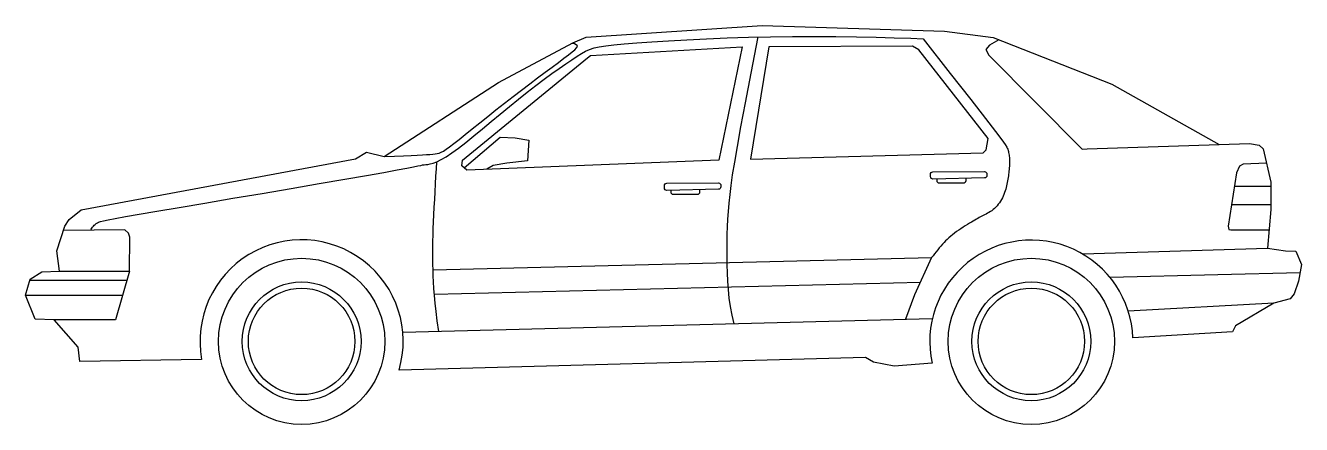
# Model space of a CAD drawing. Header units: millimetres. Extents: x -1011 to 3661, y 0 to 1461.
import ezdxf

# ---------------------------------------------------------------- set-up
doc = ezdxf.new("R2010")
doc.units = ezdxf.units.MM
doc.header["$MEASUREMENT"] = 0

# ---------------------------------------------------------------- blocks, each defined once
blk = doc.blocks.new('SYMBOL_Car_6')
for points in [[(-366.2, 238.6), (-812, 230.2), (-818.5, 283.8), (-906.4, 383.1), (-975.5, 385.4), (-1011.1, 473.9), (-993.7, 532), (-951.4, 558.9), (-886.9, 561.1), (-896.3, 636.7), (-867.3, 726.1), (-851.8, 750.3), (-807.6, 786.3), (197.6, 972.7), (237.2, 997), (301.8, 982.2), (721.3, 1253.1), (992.5, 1398.2), (1041.4, 1418.6), (1686.6, 1461.5), (2354.2, 1441.2), (2532.2, 1417.8), (2966.4, 1246.1), (3359.9, 1025.2), (3470.8, 1028.8), (3506.2, 1023.1), (3521.4, 1009.6), (3548.6, 887.8), (3549, 787.4), (3536.5, 645.3), (3603, 636.4), (3640.8, 634.6), (3661.2, 585.8), (3650.4, 525.1), (3634.9, 478.8), (3619.3, 460.4), (3559.4, 444.6), (3419.6, 361.9), (3408.6, 339.7), (3043.8, 317.1, 1.09298), (2308.5, 224.1), (2169.6, 214.2), (2093.5, 227.7), (2064.8, 245.9), (356.7, 198.7, 1.265187)], [(2311.4, 925.4), (2500.8, 926.2, -0.419515), (2509.6, 917.2), (2509.6, 911.8, -0.403456), (2501, 903.2), (2311.7, 898.9, -0.417927), (2302.7, 907.6), (2302.6, 916.5, -0.416013)], [(1337, 883.9), (1526.4, 884.6, -0.419515), (1535.2, 875.7), (1535.1, 870.3, -0.403456), (1526.5, 861.6), (1337.3, 857.3, -0.417927), (1328.3, 866), (1328.2, 875, -0.416013)]]:
    blk.add_lwpolyline(points, format="xyb", close=True)
for points in [[(-772.4, 711.9), (-770.5, 715.7), (-768.2, 719.4), (-765.5, 723.1), (-762.5, 726.6), (-759.1, 729.9), (-755.6, 733.1), (-751.8, 736), (-747.9, 738.6), (-743.5, 740.9), (-737, 743.3), (-726, 746.2), (-708.6, 749.9), (-682.4, 754.9), (-645.4, 761.5), (-595.4, 770.2), (-530.3, 781.3), (-449, 795.1), (-354.7, 811.1), (-251.9, 828.5), (-144.9, 846.6), (-38.1, 864.8), (64.2, 882.2), (157.6, 898.3), (237.6, 912.3), (301.2, 923.6), (349.4, 932.4), (384.7, 939), (409.3, 943.9), (425.7, 947.2), (436, 949.3), (442.8, 950.6), (448.3, 951.3), (454.5, 951.9), (462, 952.8), (471.1, 954.6), (482.1, 957.7), (495.2, 962.7), (510.8, 970.2), (529.1, 980.6), (550.3, 994.5), (574.6, 1012.2), (601.7, 1033.2), (631, 1056.9), (662, 1082.6), (694.4, 1109.7), (727.5, 1137.3), (760.8, 1165), (794, 1192), (826.4, 1217.7), (857.8, 1241.9), (888, 1264.5), (916.5, 1285.4), (943.1, 1304.4), (967.5, 1321.4), (989.5, 1336.3), (1008.6, 1348.9), (1024.9, 1359.3), (1039.7, 1367.6), (1054.5, 1374.2), (1070.7, 1379.5), (1090, 1383.8), (1113.8, 1387.4), (1143.8, 1390.8), (1181.3, 1394.1), (1227.5, 1397.8), (1281.8, 1401.7), (1343.1, 1405.6), (1410.2, 1409.5), (1482.3, 1413.1), (1558.1, 1416.2), (1636.6, 1418.8), (1716.8, 1420.6), (1797.5, 1421.6), (1877.7, 1421.8), (1956.1, 1421.3), (2031.8, 1420.2), (2103.4, 1418.7), (2170, 1416.8), (2230.4, 1414.7), (2275.9, 1412.7)], [(1583.7, 369.1), (1576.2, 400.4), (1570.4, 431.9), (1566, 463.3), (1562.8, 494.4), (1560.6, 525.3), (1559.2, 555.6), (1558.5, 585.2), (1558.1, 614.1), (1557.9, 642.2), (1558, 669.7), (1558.5, 696.9), (1559.4, 724.3), (1560.7, 752.1), (1562.7, 780.8), (1565.2, 810.6), (1568.6, 842), (1572.8, 875.6), (1578.3, 914.1), (1585.8, 960.7), (1595.8, 1018.2), (1608.8, 1089.8), (1625.3, 1178.5), (1646, 1287.5), (1671.4, 1419.6)], [(2275.9, 1412.7), (2375.2, 1286.2), (2450.2, 1190.4), (2504.3, 1120.7), (2541.2, 1072.8), (2564.1, 1042.4), (2576.6, 1025.1), (2582.1, 1016.4), (2584, 1011.9), (2585.4, 1008.1), (2586.7, 1004.2), (2587.9, 1000.1), (2588.9, 995.9), (2589.9, 991.5), (2590.7, 987), (2591.4, 982.4), (2591.9, 977.6), (2592.3, 972.6), (2592.4, 967.5), (2592.5, 962.2), (2592.3, 956.8), (2592.1, 951.3), (2591.8, 945.7), (2591.3, 940), (2590.8, 934.2), (2590.2, 928.4), (2589.6, 922.4), (2588.9, 916.4), (2588.1, 910.4), (2587.2, 904.4), (2586.2, 898.3), (2585.2, 892.2), (2584, 886.1), (2582.8, 879.9), (2581.4, 873.8), (2579.9, 867.7), (2578.1, 861.6), (2576.2, 855.4), (2574, 849.2), (2571.6, 843), (2568.9, 836.8), (2565.9, 830.5), (2562.6, 824.3), (2558.9, 818.2), (2555.1, 812.2), (2551, 806.5), (2546.6, 801), (2542, 795.9), (2537.2, 791.2), (2532.3, 787), (2527.2, 783.2), (2522, 779.8), (2516.7, 776.6), (2511.4, 773.7), (2506.2, 770.9), (2501, 768.3), (2495.9, 765.8), (2491, 763.2), (2486.1, 760.6), (2481.2, 757.9), (2476.2, 755.1), (2470.9, 752.1), (2465.3, 748.8), (2459.3, 745.3), (2452.8, 741.4), (2445.7, 737.1), (2438.2, 732.6), (2430.3, 727.7), (2422.3, 722.6), (2414.1, 717.3), (2406, 711.9), (2398.1, 706.4), (2383.5, 695.3)], [(2552.9, 1409.6), (2518.6, 1389.1), (2505.7, 1373.4), (2516.8, 1353.2), (2858.7, 1008.8), (2875.9, 1009.4), (3359.9, 1025.2)], [(301.8, 982.2), (340.5, 983.2), (373.3, 984.2), (400.8, 985.2), (423.6, 986.3), (442.3, 987.4), (457.6, 988.4), (470, 989.3), (480.1, 990.2), (488.5, 991), (496, 992.2), (503.1, 994), (510.6, 997.1), (519.1, 1001.7), (529.3, 1008.3), (541.9, 1017.4), (557.6, 1029.4), (576.9, 1044.5), (599.4, 1062.5), (624.6, 1082.7), (652.1, 1104.8), (681.3, 1128.2), (711.7, 1152.4), (742.8, 1177), (774, 1201.4), (805, 1225.1), (835.2, 1248.1), (864.3, 1269.9), (891.8, 1290.3), (917.3, 1309.2), (940.3, 1326.3), (960.5, 1341.4), (977.5, 1354.2), (990.9, 1364.7), (1000.6, 1373), (1006.9, 1379.5), (1009.8, 1384.5), (1009.3, 1388.3), (1005.6, 1391.3), (998.8, 1393.9), (988.9, 1396.2)], [(594.6, 940.6), (726.6, 1052.3), (782, 1050.6), (831.6, 1041.6), (827.3, 966), (751.7, 957.2), (701.5, 948.9), (678, 934.8)], [(502.2, 341.1), (496.9, 379.2), (492.5, 413.6), (489.1, 444.6), (486.4, 472.7), (484.5, 498.4), (483.1, 522.2), (482.1, 544.5), (481.4, 565.9), (480.9, 586.9), (480.6, 607.6), (480.5, 628.3), (480.6, 649.4), (481, 671), (481.5, 693.4), (482.2, 717), (483.2, 741.8), (484.3, 768.2), (485.7, 795.8), (487.2, 824.1), (488.8, 852.8), (490.4, 881.4), (492, 909.5), (493.7, 936.8), (495.2, 962.7)], [(3533.1, 957.3), (3448, 953.3), (3434.3, 946), (3423.3, 921.9), (3392.8, 726.2), (3395.4, 714.5), (3402, 712.5), (3542.4, 712.5)], [(3415.8, 873.5), (3548.7, 873.5)], [(3403.4, 805.3), (3548.9, 805.3)], [(-630.7, 561.1), (-629.2, 686.6), (-633.9, 700.3), (-646.9, 713.3), (-872.3, 710.8)], [(2383.5, 695.3), (2376.7, 689.7), (2370.3, 684), (2364.1, 678.2), (2358.2, 672.3), (2352.3, 666.3), (2346.6, 660.1), (2340.8, 653.6), (2335, 646.9), (2329.1, 640), (2323.3, 632.9), (2317.6, 625.7), (2312, 618.4), (2306.8, 611.4)], [(481.4, 566.3), (2306.6, 611.4)], [(2306.6, 611.4), (2244.6, 474.6), (2210.8, 385.3)], [(2860.8, 625), (3536.5, 645.3)], [(-630.7, 561.1), (-681.5, 383.9), (-906.4, 383.1)], [(-886.9, 561.1), (-630.7, 561.1)], [(-994.9, 528.1), (-640.1, 528.1)], [(486.1, 477.7), (2266, 521.9)], [(2960.7, 539.1), (3355.5, 548.9)], [(3355.5, 548.9), (3656, 556.4)], [(-1010.8, 473.2), (-655.9, 473.2)], [(3559.4, 444.6), (3027.1, 415.4)], [(370.5, 337.7), (2309.4, 387.8)]]:
    blk.add_lwpolyline(points)
for points in [[(1613.2, 1383), (1528.1, 968.7), (604.5, 931.9), (586.8, 947.5), (588.7, 967.7), (1046.2, 1343), (1057.3, 1352.2)], [(1711, 1383.4), (1643.5, 971.8), (2496, 994.6), (2507.1, 1005.7), (2513.4, 1048.1), (2260.6, 1372.4), (2236.4, 1385.4)]]:
    blk.add_lwpolyline(points, close=True)
for points in [[(2431.7, 901.6), (2431.7, 892.3, -0.414214), (2422.9, 883.5), (2335.9, 883.5, -0.414214), (2327.1, 892.3), (2327.1, 899.2)], [(1457.3, 860.1), (1457.3, 850.7, -0.414214), (1448.5, 841.9), (1361.5, 841.9, -0.414214), (1352.7, 850.7), (1352.7, 857.7)]]:
    blk.add_lwpolyline(points, format="xyb")
for centre, radius in [((0, 304.4), 304.4), ((2672, 304.4), 304.4), ((0, 304.4), 217.6), ((2672, 304.4), 217.6), ((0, 304.4), 195), ((2672, 304.4), 195)]:
    blk.add_circle(centre, radius)

msp = doc.modelspace()

# ---------------------------------------------------------------- block references
msp.add_blockref('SYMBOL_Car_6', (0, 0))

doc.saveas('drawing.dxf')
